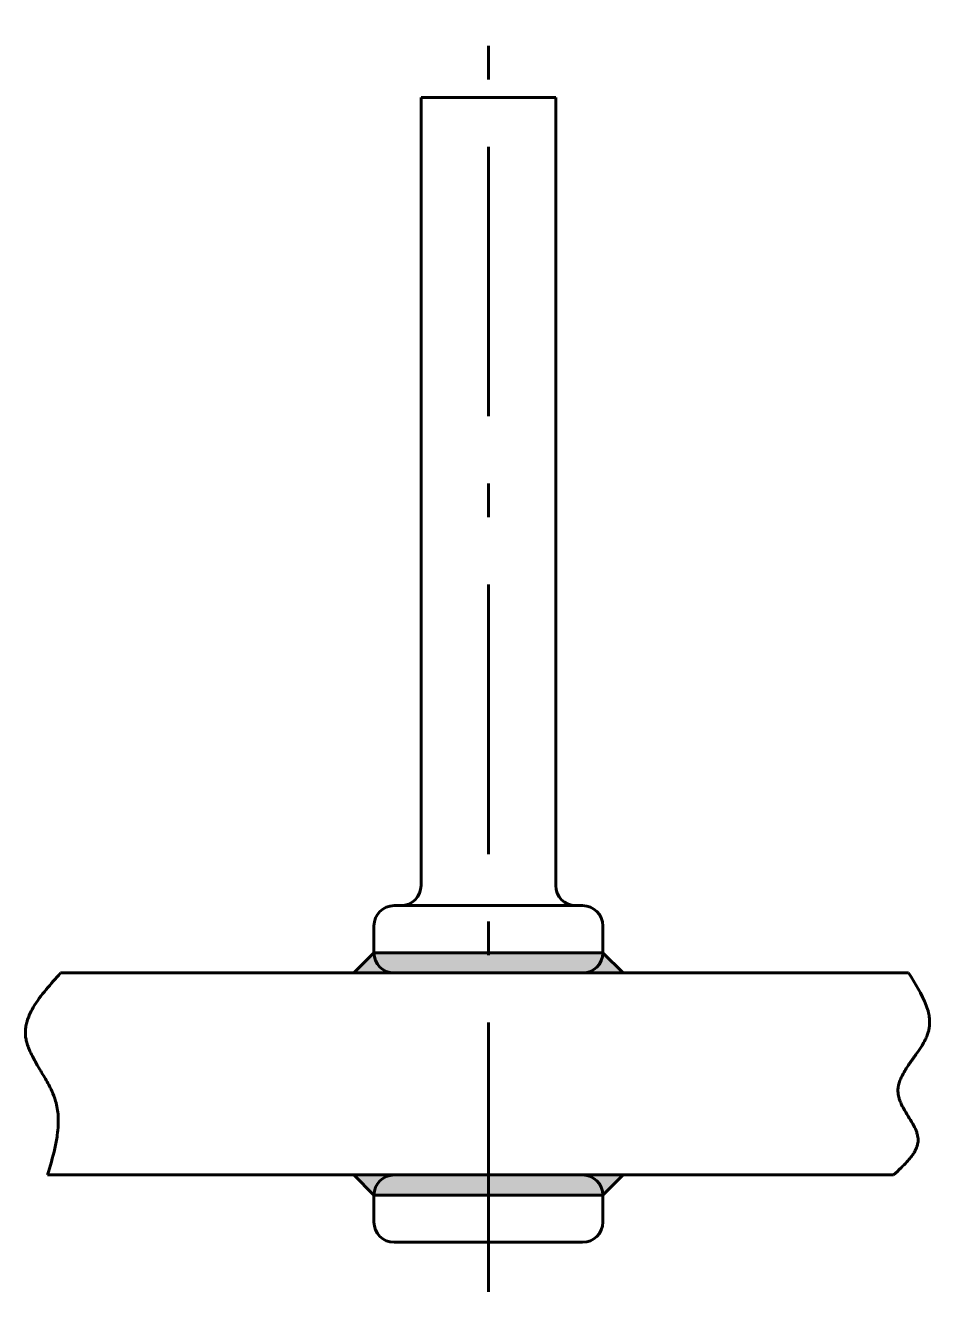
# Model space of a CAD drawing. Header units: millimetres. Extents: x 35.9 to 62.8, y 46 to 83.7.
import ezdxf

# ---------------------------------------------------------------- set-up
doc = ezdxf.new("R2010")
doc.units = ezdxf.units.MM
doc.linetypes.add('K5LT_AXLED_REINFORCED', pattern=[13, 8, -2, 1, -2])
doc.linetypes.add('K5LT_BASIC', pattern=[0])
doc.layers.add('ПОСТРОЕНИЯ', color=7, linetype='Continuous')
doc.layers.add('ШТРИХОВКА', color=7, linetype='Continuous')

msp = doc.modelspace()

# ---------------------------------------------------------------- hatches: boundary and pattern name
at = {"layer": 'ШТРИХОВКА'}
h = msp.add_hatch(color=7, dxfattribs=at)
h.paths.add_polyline_path([(46.292, 56.106), (46.468, 55.682), (46.892, 55.506), (45.692, 55.506)])
h.paths.add_polyline_path([(46.892, 49.506), (46.468, 49.331), (46.292, 48.906), (45.692, 49.506)])
h.paths.add_polyline_path([(52.492, 55.506), (52.916, 55.682), (53.092, 56.106), (53.692, 55.506)])
h.paths.add_polyline_path([(52.492, 49.506), (53.692, 49.506), (53.092, 48.906), (52.916, 49.331)])
h = msp.add_hatch(color=7, dxfattribs=at)
h.paths.add_polyline_path([(46.892, 55.506), (46.468, 55.682), (46.292, 56.106), (49.692, 56.106), (49.692, 55.506)])
h.paths.add_polyline_path([(49.692, 55.506), (49.692, 56.106), (53.092, 56.106), (52.916, 55.682), (52.492, 55.506)])
h.paths.add_polyline_path([(46.292, 48.906), (46.468, 49.331), (46.892, 49.506), (49.692, 49.506), (49.692, 48.906)])
h.paths.add_polyline_path([(49.692, 48.906), (49.692, 49.506), (52.492, 49.506), (52.916, 49.331), (53.092, 48.906)])

# ---------------------------------------------------------------- linework, layer by layer
at = {"color": 150, "linetype": 'K5LT_BASIC', "lineweight": 60, "true_color": 0x0080ff}
for p, q in [((47.692, 81.506), (51.692, 81.506)), ((47.692, 58.106), (47.692, 81.506)), ((51.692, 58.106), (51.692, 81.506)), ((46.892, 57.506), (52.492, 57.506)), ((46.292, 56.106), (46.292, 56.906)), ((53.092, 56.106), (53.092, 56.906)), ((46.292, 56.106), (45.692, 55.506)), ((46.292, 56.106), (53.092, 56.106)), ((53.092, 56.106), (53.692, 55.506)), ((36.98, 55.506), (62.177, 55.506)), ((36.596, 49.506), (61.729, 49.506)), ((46.292, 48.906), (45.692, 49.506)), ((53.092, 48.906), (53.692, 49.506)), ((46.292, 48.906), (53.092, 48.906)), ((46.292, 48.106), (46.292, 48.906)), ((53.092, 48.106), (53.092, 48.906)), ((46.892, 47.506), (52.492, 47.506))]:
    msp.add_line(p, q, dxfattribs=at)
for centre, start, end in [((47.092, 58.106), 270, 0), ((52.292, 58.106), 180, 270), ((46.892, 56.906), 90, 180), ((52.492, 56.906), 0, 90), ((46.892, 56.106), 180, 270), ((52.492, 56.106), 270, 0), ((46.892, 48.906), 90, 180), ((52.492, 48.906), 0, 90), ((46.892, 48.106), 180, 270), ((52.492, 48.106), 270, 0)]:
    msp.add_arc(centre, 0.6, start, end, dxfattribs=at)
for points, knots in [([(36.98, 55.506), (36.701, 55.178), (36.329, 54.793), (36.058, 54.274), (35.988, 54.086), (35.95, 53.931), (35.934, 53.793), (35.936, 53.663), (35.954, 53.533), (35.99, 53.391), (36.053, 53.22), (36.159, 52.997), (36.325, 52.707), (36.529, 52.372), (36.715, 52.031), (36.832, 51.732), (36.889, 51.48), (36.915, 51.243), (36.917, 50.977), (36.886, 50.654), (36.789, 50.154), (36.673, 49.765), (36.596, 49.506)], [0, 0, 0, 0, 4.379644, 5.238266, 5.866099, 6.383831, 6.838061, 7.257269, 7.680834, 8.151628, 8.72788, 9.503676, 10.628358, 12.071739, 13.44482, 14.514299, 15.276781, 16.037563, 16.900195, 17.936478, 19.289242, 22, 22, 22, 22]), ([(62.177, 55.506), (62.365, 55.196), (62.62, 54.82), (62.767, 54.342), (62.798, 54.167), (62.805, 54.021), (62.795, 53.892), (62.771, 53.77), (62.729, 53.646), (62.665, 53.505), (62.563, 53.326), (62.409, 53.1), (62.221, 52.843), (62.051, 52.588), (61.941, 52.375), (61.886, 52.215), (61.863, 52.096), (61.858, 51.994), (61.865, 51.901), (61.885, 51.808), (61.919, 51.705), (61.975, 51.577), (62.07, 51.404), (62.197, 51.2), (62.326, 50.986), (62.409, 50.808), (62.446, 50.678), (62.459, 50.593), (62.46, 50.521), (62.453, 50.454), (62.437, 50.384), (62.412, 50.308), (62.373, 50.225), (62.317, 50.13), (62.236, 50.017), (62.114, 49.877), (61.942, 49.703), (61.805, 49.577), (61.729, 49.506)], [0, 0, 0, 0, 6.177127, 7.427473, 8.364519, 9.156125, 9.867657, 10.534514, 11.234806, 12.059852, 13.136479, 14.689683, 16.632952, 18.475555, 19.828726, 20.653515, 21.29611, 21.853649, 22.359917, 22.868734, 23.440911, 24.181577, 25.21067, 26.736661, 28.21459, 29.40555, 30.015632, 30.47071, 30.850782, 31.215137, 31.604156, 32.047687, 32.553086, 33.15088, 33.891459, 34.876299, 36.265335, 38, 38, 38, 38])]:
    msp.add_open_spline(points, degree=3, knots=knots, dxfattribs=at)
at = {"layer": 'ПОСТРОЕНИЯ', "color": 150, "linetype": 'K5LT_AXLED_REINFORCED', "lineweight": 60, "true_color": 0x0080ff}
msp.add_line((49.692, 46.039), (49.692, 83.653), dxfattribs=at)

doc.saveas('drawing.dxf')
